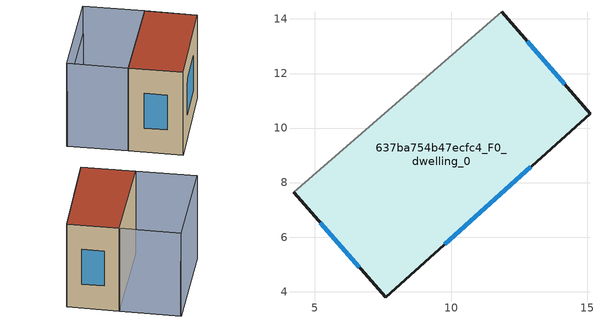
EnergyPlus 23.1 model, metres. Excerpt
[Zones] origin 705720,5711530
637ba754b47ecfc4_F0_dwelling_0
 floor ground (EU_floor_Construction): 11.86,14.27 15.09,10.53 7.6,3.79 4.22,7.64 z0
 wall outside (EU_wall_Construction): 4.22,7.64 7.6,3.79 15.09,10.53 11.86,14.27 z0:9
 wall adiabatic (EU_wall_Construction): 11.86,14.27 4.22,7.64 z0:9
 window (EU_Window_Construction): 14.16,11.61 12.8,13.19 / 9.77,5.74 12.93,8.58 / 5.2,6.52 6.63,4.9 z2.6:6.4
 roof outside (EU_roof_Construction): 15.09,10.53 11.86,14.27 4.22,7.64 7.6,3.79 z9
shading: 8.09,18.62 11.86,14.27 / 11.86,14.27 4.2,7.62 / 4.2,7.62 0.43,11.97 / 0.43,11.97 8.09,18.62 z0:9; 8.1,18.61 0.46,11.94 z0:6
[Building]
EU S2 Campaign: North Axis=0; Terrain=City; Solar Distribution=FullExterior
[Site:Location]
London: Latitude=51.5; Longitude=-0.5; Time Zone=0; Elevation=25
[SizingPeriod:WeatherFileDays]
AnnualSizingPeriod: Begin Month=1; Begin Day of Month=1; End Month=12; End Day of Month=31; Day of Week for Start Day=Monday; Use Weather File Daylight Saving Period=No; Use Weather File Rain and Snow Indicators=No
[MATERIAL]
EU_InternalMass_Material: Roughness=MediumRough; Thickness=0.1; Conductivity=1; Density=1800; Specific Heat=900; Thermal Absorptance=0.9; Solar Absorptance=0.7; Visible Absorptance=0.7
[MATERIAL:NOMASS] Roughness=MediumRough; Thermal Absorptance=0.9; Solar Absorptance=0.7; Visible Absorptance=0.7
Name | Thermal Resistance
EU_wall_NoMass | 0.724719
EU_roof_NoMass | 2.98947
EU_floor_NoMass | 2.39157
[WINDOWMATERIAL:SIMPLEGLAZINGSYSTEM]
EU_Window_SimpleGlazing: UFactor=2.63425; Solar Heat Gain Coefficient=0.76; Visible Transmittance=0.76
[CONSTRUCTION]
EU_wall_Construction: EU_wall_NoMass
EU_roof_Construction: EU_roof_NoMass
EU_floor_Construction: EU_floor_NoMass
EU_InternalMass_Construction: EU_InternalMass_Material
EU_Window_Construction: EU_Window_SimpleGlazing
[ZONE]
637ba754b47ecfc4_F0_dwelling_0: Type=1; Multiplier=1; Ceiling Height=autocalculate; Volume=457.682; Floor Area=autocalculate; Part of Total Floor Area=Yes
[INTERNALMASS]
637ba754b47ecfc4_F0_dwelling_0_EU_InternalMass: Construction=EU_InternalMass_Construction; Zone or ZoneList=637ba754b47ecfc4_F0_dwelling_0; Surface Area=50.8535
[OTHEREQUIPMENT]
EU_Step8_InternalGain_637ba754b47ecfc4_F0_dwelling_0_f000: Fuel Type=Electricity; Zone or ZoneList or Space or SpaceList=637ba754b47ecfc4_F0_dwelling_0; Schedule=EU_Step8_GainSchedule_637ba754b47ecfc4_F0_dwelling_0_f000; Design Level Calculation Method=Watts/Area; Power per Zone Floor Area=1; Fraction Latent=0; Fraction Radiant=0; Fraction Lost=0; Carbon Dioxide Generation Rate=0; EndUse Subcategory=EU_Step8_InternalGains
[ZONEVENTILATION:DESIGNFLOWRATE]
EU_ConstantAir_637ba754b47ecfc4_F0_dwelling_0: Zone or ZoneList or Space or SpaceList=637ba754b47ecfc4_F0_dwelling_0; Schedule=EU_AlwaysOn; Design Flow Rate Calculation Method=AirChanges/Hour; Air Changes per Hour=0.418135; Ventilation Type=Natural; Fan Pressure Rise=0; Fan Total Efficiency=1; Constant Term Coefficient=1; Temperature Term Coefficient=0; Velocity Term Coefficient=0; Velocity Squared Term Coefficient=0; Minimum Indoor Temperature=-100; Maximum Indoor Temperature=100; Delta Temperature=-100; Minimum Outdoor Temperature=-100; Maximum Outdoor Temperature=100; Maximum Wind Speed=40
[HVACTEMPLATE:THERMOSTAT]
EU_HeatOnly_637ba754b47ecfc4_F0_dwelling_0: Constant Heating Setpoint=20; Constant Cooling Setpoint=50
[HVACTEMPLATE:ZONE:IDEALLOADSAIRSYSTEM]
637ba754b47ecfc4_F0_dwelling_0: Template Thermostat=EU_HeatOnly_637ba754b47ecfc4_F0_dwelling_0; System Availability Schedule=EU_AlwaysOn; Maximum Heating Supply Air Temperature=50; Minimum Cooling Supply Air Temperature=13; Maximum Heating Supply Air Humidity Ratio=0.0156; Minimum Cooling Supply Air Humidity Ratio=0.0077; Heating Limit=NoLimit; Cooling Limit=NoLimit; Heating Availability Schedule=EU_AlwaysOn; Cooling Availability Schedule=EU_CoolingOff; Dehumidification Control Type=ConstantSensibleHeatRatio; Cooling Sensible Heat Ratio=0.7; Dehumidification Setpoint=60; Humidification Control Type=None; Humidification Setpoint=30; Outdoor Air Method=None; Outdoor Air Flow Rate per Person=0.00944; Outdoor Air Flow Rate per Zone Floor Area=0; Outdoor Air Flow Rate per Zone=0; Demand Controlled Ventilation Type=None; Outdoor Air Economizer Type=NoEconomizer; Heat Recovery Type=None; Sensible Heat Recovery Effectiveness=0.7; Latent Heat Recovery Effectiveness=0.65
[SIZING:ZONE]
637ba754b47ecfc4_F0_dwelling_0: Zone Cooling Design Supply Air Temperature Input Method=SupplyAirTemperature; Zone Cooling Design Supply Air Temperature=13; Zone Heating Design Supply Air Temperature Input Method=SupplyAirTemperature; Zone Heating Design Supply Air Temperature=50; Zone Cooling Design Supply Air Humidity Ratio=0.008; Zone Heating Design Supply Air Humidity Ratio=0.008; Cooling Design Air Flow Method=DesignDay; Cooling Design Air Flow Rate=0; Cooling Minimum Air Flow per Zone Floor Area=0.000762; Cooling Minimum Air Flow=0; Cooling Minimum Air Flow Fraction=0.2; Heating Design Air Flow Method=DesignDay; Heating Design Air Flow Rate=0; Heating Maximum Air Flow per Zone Floor Area=0.002032; Heating Maximum Air Flow=0.141576; Heating Maximum Air Flow Fraction=0.3; Account for Dedicated Outdoor Air System=No; Dedicated Outdoor Air System Control Strategy=NeutralSupplyAir; Dedicated Outdoor Air Low Setpoint Temperature for Design=autosize; Dedicated Outdoor Air High Setpoint Temperature for Design=autosize; Zone Load Sizing Method=Sensible Load Only No Latent Load; Zone Latent Cooling Design Supply Air Humidity Ratio Input Method=HumidityRatioDifference; Zone Cooling Design Supply Air Humidity Ratio Difference=0.005; Zone Latent Heating Design Supply Air Humidity Ratio Input Method=HumidityRatioDifference; Zone Humidification Design Supply Air Humidity Ratio Difference=0.005
[SCHEDULE:CONSTANT]
Name | Hourly Value
EU_AlwaysOn | 1
EU_CoolingOff | 0
[SCHEDULE:FILE]
EU_Step8_GainSchedule_637ba754b47ecfc4_F0_dwelling_0_f000: File=../../schedules/637ba754b47ecfc4/637ba754b47ecfc4_F0_dwelling_0_f000_gain.csv; Column Number=1; Rows to Skip at Top=0; Number of Hours of Data=8760; Column Separator=Comma; Interpolate to Timestep=No; Minutes per Item=60; Adjust Schedule for Daylight Savings=Yes
